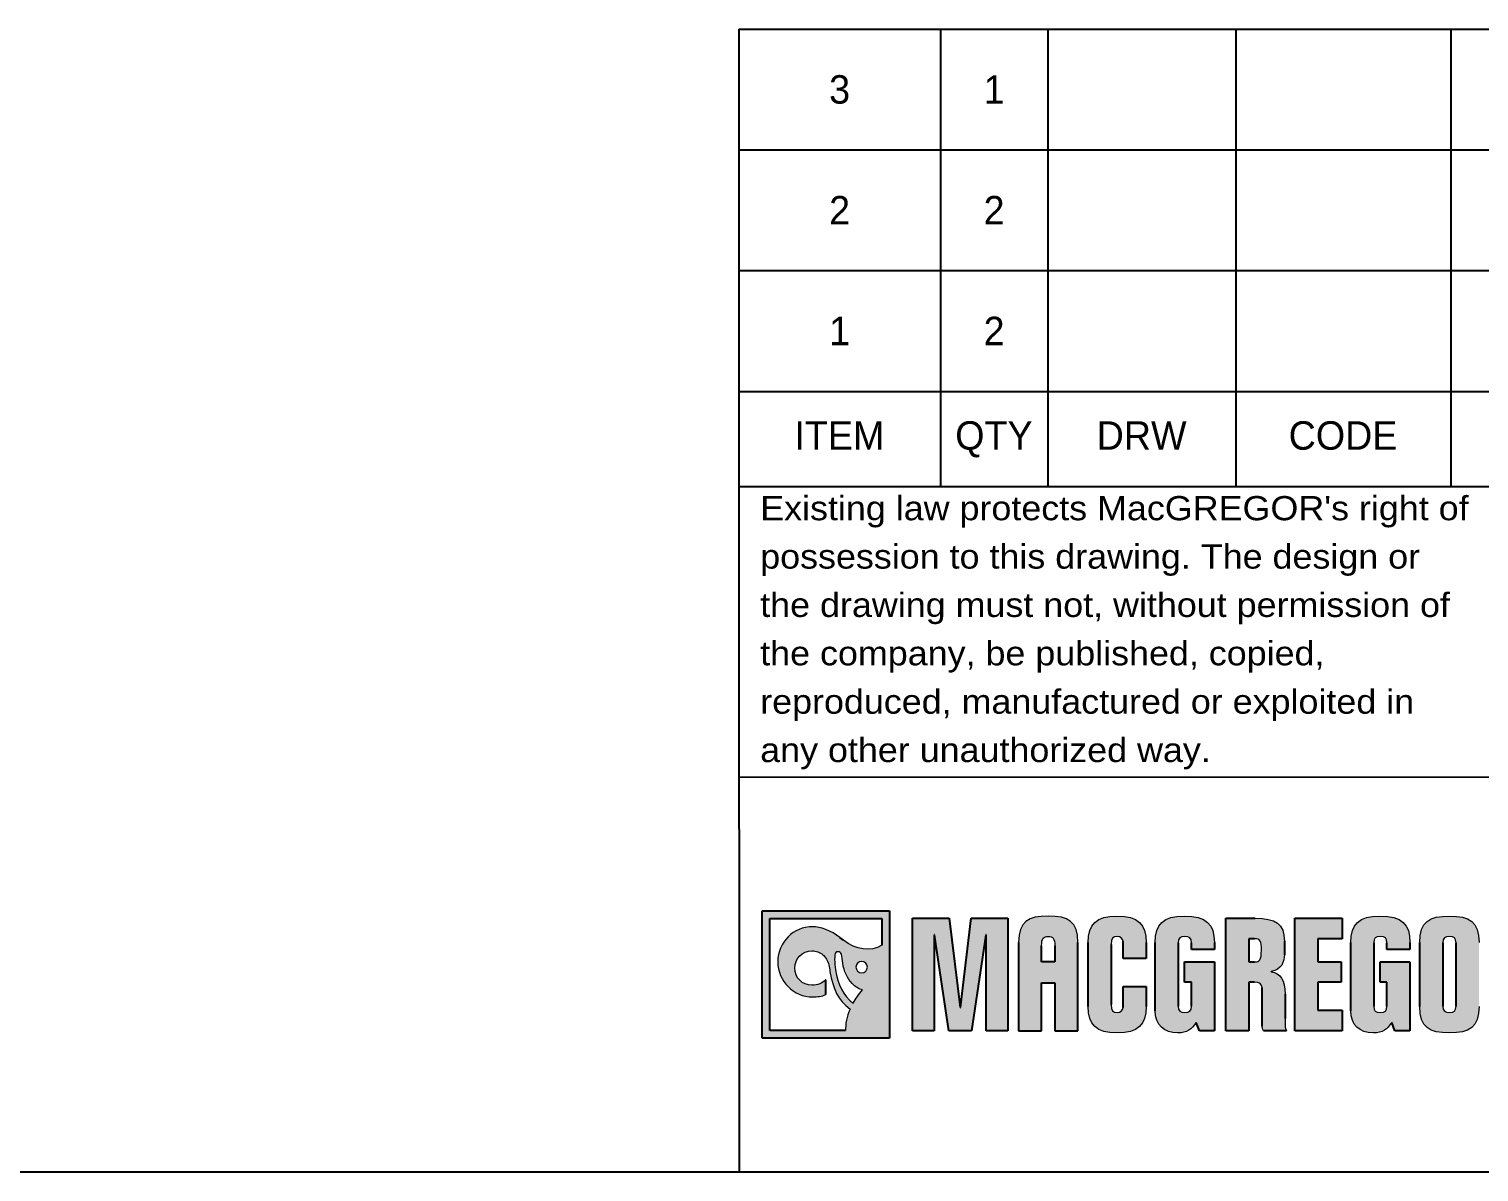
# Model space of a CAD drawing. Header units: millimetres. Extents: x 8 to 2090, y 25 to 1460.
# Drawn here: x 693 to 1233, y 25 to 450 of the extents above; entities that cross this region are included whole.
import ezdxf

# ---------------------------------------------------------------- set-up
doc = ezdxf.new("R2010")
doc.units = ezdxf.units.MM
doc.header["$LTSCALE"] = 5
doc.layers.add('AM_0', color=7, linetype='Continuous', lineweight=25)
doc.layers.add('AM_6', color=2, linetype='Continuous')
doc.layers.add('AM_8', color=1, linetype='Continuous')
doc.styles.add('SLDTEXTSTYLE0', font='ARIAL.TTF', dxfattribs={"width": 0.948})
doc.styles.add('SLDTEXTSTYLE4', font='ARIAL.TTF', dxfattribs={"width": 1.061948})

# ---------------------------------------------------------------- blocks, each defined once
blk = doc.blocks.new('SW_TABLEANNOTATION_1')
at = {"layer": 'AM_0', "color": 0}
for p, q in [((0, 134.85), (0, 89.9)), ((0, 134.85), (75, 134.85)), ((75, 134.85), (75, 89.9)), ((75, 134.85), (115, 134.85)), ((115, 134.85), (115, 89.9)), ((115, 134.85), (185, 134.85)), ((185, 134.85), (185, 89.9)), ((185, 134.85), (265, 134.85)), ((265, 134.85), (265, 89.9)), ((265, 134.85), (490, 134.85)), ((490, 134.85), (490, 89.9)), ((490, 134.85), (610, 134.85)), ((610, 134.85), (610, 89.9)), ((610, 134.85), (870.02, 134.85)), ((870.02, 134.85), (870.02, 89.9)), ((870.02, 134.85), (967.52, 134.85)), ((967.52, 134.85), (967.52, 89.9)), ((967.52, 134.85), (1032.52, 134.85)), ((1032.52, 134.85), (1032.52, 89.9)), ((1032.52, 134.85), (1117.52, 134.85)), ((1117.52, 134.85), (1117.52, 89.9)), ((0, 89.9), (0, 44.95)), ((0, 89.9), (75, 89.9)), ((75, 89.9), (75, 44.95)), ((75, 89.9), (115, 89.9)), ((115, 89.9), (115, 44.95)), ((115, 89.9), (185, 89.9)), ((185, 89.9), (185, 44.95)), ((185, 89.9), (265, 89.9)), ((265, 89.9), (265, 44.95)), ((265, 89.9), (490, 89.9)), ((490, 89.9), (490, 44.95)), ((490, 89.9), (610, 89.9)), ((610, 89.9), (610, 44.95)), ((610, 89.9), (870.02, 89.9)), ((870.02, 89.9), (870.02, 44.95)), ((870.02, 89.9), (967.52, 89.9)), ((967.52, 89.9), (967.52, 44.95)), ((967.52, 89.9), (1032.52, 89.9)), ((1032.52, 89.9), (1032.52, 44.95)), ((1032.52, 89.9), (1117.52, 89.9)), ((1117.52, 89.9), (1117.52, 44.95)), ((0, 44.95), (0, 0)), ((0, 44.95), (75, 44.95)), ((75, 44.95), (75, 0)), ((75, 44.95), (115, 44.95)), ((115, 44.95), (115, 0)), ((115, 44.95), (185, 44.95)), ((185, 44.95), (185, 0)), ((185, 44.95), (265, 44.95)), ((265, 44.95), (265, 0)), ((265, 44.95), (490, 44.95)), ((490, 44.95), (490, 0)), ((490, 44.95), (610, 44.95)), ((610, 44.95), (610, 0)), ((610, 44.95), (870.02, 44.95)), ((870.02, 44.95), (870.02, 0)), ((870.02, 44.95), (967.52, 44.95)), ((967.52, 44.95), (967.52, 0)), ((967.52, 44.95), (1032.52, 44.95)), ((1032.52, 44.95), (1032.52, 0)), ((1032.52, 44.95), (1117.52, 44.95)), ((1117.52, 44.95), (1117.52, 0)), ((0, 0), (0, -35.45)), ((0, 0), (75, 0)), ((75, 0), (75, -35.45)), ((75, 0), (115, 0)), ((115, 0), (115, -35.45)), ((115, 0), (185, 0)), ((185, 0), (185, -35.45)), ((185, 0), (265, 0)), ((265, 0), (265, -35.45)), ((265, 0), (490, 0)), ((490, 0), (490, -35.45)), ((490, 0), (610, 0)), ((610, 0), (610, -35.45)), ((610, 0), (870.02, 0)), ((870.02, 0), (870.02, -35.45)), ((870.02, 0), (967.52, 0)), ((967.52, 0), (967.52, -35.45)), ((967.52, 0), (1032.52, 0)), ((1032.52, 0), (1032.52, -35.45)), ((1032.52, 0), (1117.52, 0)), ((1117.52, 0), (1117.52, -35.45)), ((0, -35.45), (75, -35.45)), ((75, -35.45), (115, -35.45)), ((115, -35.45), (185, -35.45)), ((185, -35.45), (265, -35.45)), ((265, -35.45), (490, -35.45)), ((490, -35.45), (610, -35.45)), ((610, -35.45), (870.02, -35.45)), ((870.02, -35.45), (967.52, -35.45)), ((967.52, -35.45), (1032.52, -35.45)), ((1032.52, -35.45), (1117.52, -35.45))]:
    blk.add_line(p, q, dxfattribs=at)
at = {"layer": 'AM_0', "color": 0, "attachment_point": 1, "style": 'SLDTEXTSTYLE0'}
for s, insert, char_height in [('3', (33.58, 117.66), 10.58), ('1', (91.08, 117.66), 10.58), ('PLATE', (355.16, 117.66), 10.583), ('10.0', (726.29, 117.66), 10.583), ('SUS 316L', (886.62, 117.66), 10.583), ('0.1', (990.22, 117.66), 10.583), ('M', (1069.14, 117.66), 10.58), ('2', (33.58, 72.71), 10.58), ('2', (91.08, 72.71), 10.58), ('PLATE', (355.16, 72.71), 10.583), ('10.0', (726.29, 72.71), 10.583), ('SUS 316L', (886.62, 72.71), 10.583), ('3.6', (990.22, 72.71), 10.583), ('M', (1069.14, 72.71), 10.58), ('Q355D, ', (894.46, 34.81), 10.583), ('1', (33.58, 27.76), 10.58), ('2', (91.08, 27.76), 10.58), ('PLATE', (355.16, 27.76), 10.583), ('10.0', (726.29, 27.76), 10.583), ('5.5', (990.22, 27.76), 10.583), ('M', (1069.14, 27.76), 10.58), ('SM490B', (891.72, 20.7), 10.583), ('SIZE / DIMENSIONS', (673.76, -11.14), 10.5833), ('Weight', (978.07, -11.14), 10.583), ('ITEM', (20.65, -11.14), 10.583), ('QTY', (80.5, -11.14), 10.583), ('DRW', (133.15, -11.14), 10.583), ('CODE', (204.62, -11.14), 10.583), ('DESCRIPTION', (329.29, -11.14), 10.5833), ('TYPE', (531.58, -11.14), 10.583), ('MATERIAL', (883.49, -11.14), 10.583), ('DELIVERY', (1040.13, -11.14), 10.583)]:
    blk.add_mtext(s, dxfattribs=dict(at, insert=insert, char_height=char_height))

msp = doc.modelspace()

# ---------------------------------------------------------------- hatches: boundary and pattern name
at = {"layer": 'AM_8'}
h = msp.add_hatch(color=256, dxfattribs=at)
h.paths.add_polyline_path([(966.106561, 122.075966), (966.106561, 74.576026), (1013.606962, 74.576026), (1013.606962, 122.075966)], flags=0)
edge = h.paths.add_edge_path(flags=0)
edge.add_spline(control_points=[(999.628654, 95.007971), (1000.842863, 93.713581), (1002.246927, 92.885537), (1003.541317, 92.623709)], knot_values=[0, 0, 0, 0, 1, 1, 1, 1], weights=[1, 1, 1, 1], degree=3, periodic=0)
edge.add_spline(control_points=[(1003.541317, 92.623709), (1002.17328, 91.018394), (1000.970467, 89.261261), (1000.062324, 87.6412)], knot_values=[8, 8, 8, 8, 9, 9, 9, 9], weights=[1, 1, 1, 1], degree=3, periodic=0)
edge.add_spline(control_points=[(1000.062324, 87.6412), (999.741512, 87.840858), (999.188449, 88.30888), (998.689344, 88.789972)], knot_values=[7, 7, 7, 7, 8, 8, 8, 8], weights=[1, 1, 1, 1], degree=3, periodic=0)
edge.add_spline(control_points=[(998.689344, 88.789972), (995.683232, 91.702413), (993.532981, 96.554386), (993.190972, 102.070772)], knot_values=[6, 6, 6, 6, 7, 7, 7, 7], weights=[1, 1, 1, 1], degree=3, periodic=0)
edge.add_spline(control_points=[(993.190972, 102.070772), (993.114057, 103.286572), (993.127128, 104.45009), (993.225323, 105.594003)], knot_values=[5, 5, 5, 5, 6, 6, 6, 6], weights=[1, 1, 1, 1], degree=3, periodic=0)
edge.add_spline(control_points=[(993.225323, 105.594003), (993.2859, 106.295952), (993.775119, 106.852366), (994.467348, 106.821282)], knot_values=[4, 4, 4, 4, 5, 5, 5, 5], weights=[1, 1, 1, 1], degree=3, periodic=0)
edge.add_spline(control_points=[(994.467348, 106.821282), (995.018819, 106.796733), (995.490108, 106.435118), (995.661951, 105.911464)], knot_values=[3, 3, 3, 3, 4, 4, 4, 4], weights=[1, 1, 1, 1], degree=3, periodic=0)
edge.add_spline(control_points=[(995.661951, 105.911464), (995.707781, 105.77724), (995.73233, 105.482653), (996.14631, 102.540385)], knot_values=[2, 2, 2, 2, 3, 3, 3, 3], weights=[1, 1, 1, 1], degree=3, periodic=0)
edge.add_spline(control_points=[(996.14631, 102.540385), (996.57998, 99.468837), (997.90713, 96.81127), (999.628654, 95.007971)], knot_values=[1, 1, 1, 1, 2, 2, 2, 2], weights=[1, 1, 1, 1], degree=3, periodic=0)
edge = h.paths.add_edge_path(flags=0)
edge.add_spline(control_points=[(1003.186238, 103.224404), (1004.367686, 103.224404), (1005.323334, 102.265488), (1005.323334, 101.087223), (1005.323334, 99.907367), (1004.367686, 98.94845), (1003.186238, 98.94845)], knot_values=[0, 0, 0, 0, 1, 1, 1, 2, 2, 2, 2], weights=[1, 1, 1, 1, 1, 1, 1], degree=3, periodic=0)
edge.add_spline(control_points=[(1003.186238, 98.94845), (1002.006381, 98.94845), (1001.049057, 99.907367), (1001.049057, 101.087223), (1001.049057, 102.265488), (1002.006381, 103.224404), (1003.186238, 103.224404)], knot_values=[2, 2, 2, 2, 3, 3, 3, 4, 4, 4, 4], weights=[1, 1, 1, 1, 1, 1, 1], degree=3, periodic=0)
edge = h.paths.add_edge_path(flags=0)
edge.add_line((989.877202, 90.851495), (989.877202, 96.321967))
edge.add_spline(control_points=[(989.877202, 96.321967), (989.88047, 96.387487), (989.852653, 96.395614)], knot_values=[20, 20, 20, 21, 21, 21], weights=[1, 1, 1], degree=2, periodic=0)
edge.add_spline(control_points=[(989.852653, 96.395614), (989.824837, 96.407092), (989.805231, 96.380951), (989.767528, 96.344924)], knot_values=[0, 0, 0, 0, 1, 1, 1, 1], weights=[1, 1, 1, 1], degree=3, periodic=0)
edge.add_spline(control_points=[(989.767528, 96.344924), (988.468278, 95.045591), (986.928399, 94.307615), (984.679952, 94.307615)], knot_values=[1, 1, 1, 1, 2, 2, 2, 2], weights=[1, 1, 1, 1], degree=3, periodic=0)
edge.add_spline(control_points=[(984.679952, 94.307615), (981.141974, 94.307615), (978.273353, 97.176236), (978.273353, 100.712538)], knot_values=[2, 2, 2, 2, 3, 3, 3, 3], weights=[1, 1, 1, 1], degree=3, periodic=0)
edge.add_spline(control_points=[(978.273353, 100.712538), (978.273353, 104.250431), (981.141974, 107.119137), (984.679952, 107.119137)], knot_values=[3, 3, 3, 3, 4, 4, 4, 4], weights=[1, 1, 1, 1], degree=3, periodic=0)
edge.add_spline(control_points=[(984.679952, 107.119137), (986.205085, 107.119137), (987.65498, 106.592214), (988.782471, 105.706861)], knot_values=[4, 4, 4, 4, 5, 5, 5, 5], weights=[1, 1, 1, 1], degree=3, periodic=0)
edge.add_spline(control_points=[(988.782471, 105.706861), (989.589234, 105.008097), (990.669219, 103.348824), (990.976876, 101.890719)], knot_values=[5, 5, 5, 5, 6, 6, 6, 6], weights=[1, 1, 1, 1], degree=3, periodic=0)
edge.add_spline(control_points=[(990.976876, 101.890719), (991.184663, 101.046336), (991.31235, 100.254319), (991.400743, 99.47864)], knot_values=[6, 6, 6, 6, 7, 7, 7, 7], weights=[1, 1, 1, 1], degree=3, periodic=0)
edge.add_spline(control_points=[(991.400743, 99.47864), (992.59853, 92.910086), (994.32173, 88.914308), (998.913552, 85.412442)], knot_values=[7, 7, 7, 7, 8, 8, 8, 8], weights=[1, 1, 1, 1], degree=3, periodic=0)
edge.add_spline(control_points=[(998.913552, 85.412442), (997.682922, 82.686129), (997.074142, 79.776571), (997.219844, 77.426669)], knot_values=[8, 8, 8, 8, 9, 9, 9, 9], weights=[1, 1, 1, 1], degree=3, periodic=0)
edge.add_line((997.219844, 77.426669), (968.95557, 77.426669))
edge.add_line((968.95557, 77.426669), (968.95557, 119.225359))
edge.add_line((968.95557, 119.225359), (1010.756271, 119.225359))
edge.add_line((1010.756271, 119.225359), (1010.756271, 109.223557))
edge.add_spline(control_points=[(1010.756271, 109.223557), (1006.637414, 106.677256), (1000.862468, 107.431654), (996.488319, 111.069419)], knot_values=[13, 13, 13, 13, 14, 14, 14, 14], weights=[1, 1, 1, 1], degree=3, periodic=0)
edge.add_line((996.488319, 111.069419), (995.087606, 112.10039))
edge.add_spline(control_points=[(995.087606, 112.10039), (991.894906, 114.707184), (987.753092, 116.11284), (984.935244, 116.11284)], knot_values=[15, 15, 15, 15, 16, 16, 16, 16], weights=[1, 1, 1, 1], degree=3, periodic=0)
edge.add_spline(control_points=[(984.935244, 116.11284), (977.78405, 116.11284), (971.986223, 110.336302), (971.986223, 103.091856)], knot_values=[16, 16, 16, 16, 17, 17, 17, 17], weights=[1, 1, 1, 1], degree=3, periodic=0)
edge.add_spline(control_points=[(971.986223, 103.091856), (971.986223, 95.84741), (977.78405, 89.974353), (984.935244, 89.974353)], knot_values=[17, 17, 17, 17, 18, 18, 18, 18], weights=[1, 1, 1, 1], degree=3, periodic=0)
edge.add_spline(control_points=[(984.935244, 89.974353), (986.684585, 89.974353), (988.355336, 90.213223), (989.877202, 90.851495)], knot_values=[18, 18, 18, 18, 19, 19, 19, 19], weights=[1, 1, 1, 1], degree=3, periodic=0)
for points in [[(1035.751767, 119.233151), (1039.910338, 86.084982), (1040.027385, 86.084982), (1044.010008, 119.233151), (1057.597207, 119.233151), (1057.597207, 77.416849), (1049.514916, 77.416849), (1049.514916, 113.141918), (1049.397869, 113.141918), (1044.126972, 77.416849), (1035.634804, 77.416849), (1030.363907, 113.141918), (1030.24686, 113.141918), (1030.24686, 77.416849), (1022.164566, 77.416849), (1022.164566, 119.233151)], [(1164.474252, 77.416849), (1164.474252, 119.233151), (1182.043662, 119.233151), (1182.043662, 111.619298), (1173.024567, 111.619298), (1173.024567, 103.068564), (1181.633782, 103.068564), (1181.633782, 95.45513), (1173.024567, 95.45513), (1173.024567, 85.0303), (1182.043662, 85.0303), (1182.043662, 77.416849)]]:
    msp.add_hatch(color=256, dxfattribs=at).paths.add_polyline_path(points, flags=0)
h = msp.add_hatch(color=256, dxfattribs=at)
edge = h.paths.add_edge_path(flags=0)
edge.add_spline(control_points=[(1083.706274, 110.246717), (1083.706274, 118.128126), (1080.151969, 120.054551), (1072.655476, 120.054551)], knot_values=[9, 9, 9, 9, 10, 10, 10, 10], weights=[1, 1, 1, 1], degree=3, periodic=0)
edge.add_spline(control_points=[(1072.655476, 120.054551), (1065.128044, 120.054551), (1061.635872, 118.128126), (1061.635872, 110.246717)], knot_values=[0, 0, 0, 0, 1, 1, 1, 1], weights=[1, 1, 1, 1], degree=3, periodic=0)
edge.add_line((1061.635872, 110.246717), (1061.635872, 107.356389))
edge.add_line((1061.635872, 107.356389), (1061.635872, 77.423397))
edge.add_line((1061.635872, 77.423397), (1070.18622, 77.423397))
edge.add_line((1070.18622, 77.423397), (1070.18622, 95.266107))
edge.add_line((1070.18622, 95.266107), (1075.095379, 95.266107))
edge.add_line((1075.095379, 95.266107), (1075.095379, 77.423397))
edge.add_line((1075.095379, 77.423397), (1083.706274, 77.423397))
edge.add_line((1083.706274, 77.423397), (1083.706274, 110.246717))
edge = h.paths.add_edge_path(flags=0)
edge.add_spline(control_points=[(1070.18622, 108.981764), (1070.18622, 111.902007), (1070.881596, 112.471788), (1072.655476, 112.471788)], knot_values=[2, 2, 2, 2, 3, 3, 3, 3], weights=[1, 1, 1, 1], degree=3, periodic=0)
edge.add_spline(control_points=[(1072.655476, 112.471788), (1074.401587, 112.471788), (1075.095379, 111.902007), (1075.095379, 108.981764)], knot_values=[3, 3, 3, 3, 4, 4, 4, 4], weights=[1, 1, 1, 1], degree=3, periodic=0)
edge.add_line((1075.095379, 108.981764), (1075.095379, 102.996198))
edge.add_line((1075.095379, 102.996198), (1070.18622, 102.996198))
edge.add_line((1070.18622, 102.996198), (1070.18622, 108.981764))
h = msp.add_hatch(color=256, dxfattribs=at)
edge = h.paths.add_edge_path(flags=0)
edge.add_spline(control_points=[(1098.298232, 76.597007), (1090.508853, 76.597007), (1087.522009, 79.525376), (1087.522009, 86.435956)], knot_values=[14, 14, 14, 14, 15, 15, 15, 15], weights=[1, 1, 1, 1], degree=3, periodic=0)
edge.add_line((1087.522009, 86.435956), (1087.522009, 110.213977))
edge.add_spline(control_points=[(1087.522009, 110.213977), (1087.522009, 117.124624), (1090.508853, 120.052984), (1098.298232, 120.052984)], knot_values=[0, 0, 0, 0, 1, 1, 1, 1], weights=[1, 1, 1, 1], degree=3, periodic=0)
edge.add_spline(control_points=[(1098.298232, 120.052984), (1106.087614, 120.052984), (1109.074455, 117.124624), (1109.074455, 110.213977)], knot_values=[1, 1, 1, 1, 2, 2, 2, 2], weights=[1, 1, 1, 1], degree=3, periodic=0)
edge.add_line((1109.074455, 110.213977), (1109.074455, 104.298775))
edge.add_line((1109.074455, 104.298775), (1100.523722, 104.298775))
edge.add_line((1100.523722, 104.298775), (1100.523722, 110.565035))
edge.add_spline(control_points=[(1100.523722, 110.565035), (1100.523722, 111.795162), (1099.469458, 112.439131), (1098.298232, 112.439131)], knot_values=[5, 5, 5, 5, 6, 6, 6, 6], weights=[1, 1, 1, 1], degree=3, periodic=0)
edge.add_spline(control_points=[(1098.298232, 112.439131), (1096.775528, 112.439131), (1096.072658, 111.795162), (1096.072658, 109.511107)], knot_values=[6, 6, 6, 6, 7, 7, 7, 7], weights=[1, 1, 1, 1], degree=3, periodic=0)
edge.add_line((1096.072658, 109.511107), (1096.072658, 87.138826))
edge.add_spline(control_points=[(1096.072658, 87.138826), (1096.072658, 84.854352), (1096.775528, 84.210466), (1098.298232, 84.210466)], knot_values=[8, 8, 8, 8, 9, 9, 9, 9], weights=[1, 1, 1, 1], degree=3, periodic=0)
edge.add_spline(control_points=[(1098.298232, 84.210466), (1099.469458, 84.210466), (1100.523722, 84.854352), (1100.523722, 86.084982)], knot_values=[9, 9, 9, 9, 10, 10, 10, 10], weights=[1, 1, 1, 1], degree=3, periodic=0)
edge.add_line((1100.523722, 86.084982), (1100.523722, 93.815379))
edge.add_line((1100.523722, 93.815379), (1109.074455, 93.815379))
edge.add_line((1109.074455, 93.815379), (1109.074455, 86.435956))
edge.add_spline(control_points=[(1109.074455, 86.435956), (1109.074455, 79.525376), (1106.087614, 76.597007), (1098.298232, 76.597007)], knot_values=[13, 13, 13, 13, 14, 14, 14, 14], weights=[1, 1, 1, 1], degree=3, periodic=0)
h = msp.add_hatch(color=256, dxfattribs=at)
edge = h.paths.add_edge_path(flags=0)
edge.add_spline(control_points=[(1123.48107, 84.210466), (1125.237784, 84.210466), (1125.940654, 84.854352), (1125.940654, 86.494857)], knot_values=[14, 14, 14, 14, 15, 15, 15, 15], weights=[1, 1, 1, 1], degree=3, periodic=0)
edge.add_line((1125.940654, 86.494857), (1125.940654, 95.45513))
edge.add_line((1125.940654, 95.45513), (1123.422588, 95.45513))
edge.add_line((1123.422588, 95.45513), (1123.422588, 103.068564))
edge.add_line((1123.422588, 103.068564), (1134.491723, 103.068564))
edge.add_line((1134.491723, 103.068564), (1134.491723, 77.416849))
edge.add_line((1134.491723, 77.416849), (1128.927915, 77.416849))
edge.add_line((1128.927915, 77.416849), (1127.697369, 80.462231))
edge.add_spline(control_points=[(1127.697369, 80.462231), (1125.940654, 77.885683), (1124.476433, 76.597007), (1120.786721, 76.597007)], knot_values=[2, 2, 2, 2, 3, 3, 3, 3], weights=[1, 1, 1, 1], degree=3, periodic=0)
edge.add_spline(control_points=[(1120.786721, 76.597007), (1115.808736, 76.597007), (1112.470417, 79.525376), (1112.470417, 84.854352)], knot_values=[3, 3, 3, 3, 4, 4, 4, 4], weights=[1, 1, 1, 1], degree=3, periodic=0)
edge.add_line((1112.470417, 84.854352), (1112.470417, 110.213977))
edge.add_spline(control_points=[(1112.470417, 110.213977), (1112.470417, 117.124624), (1115.457343, 120.052984), (1123.246724, 120.052984)], knot_values=[5, 5, 5, 5, 6, 6, 6, 6], weights=[1, 1, 1, 1], degree=3, periodic=0)
edge.add_spline(control_points=[(1123.246724, 120.052984), (1131.504462, 120.052984), (1134.491723, 117.124624), (1134.491723, 110.213977)], knot_values=[6, 6, 6, 6, 7, 7, 7, 7], weights=[1, 1, 1, 1], degree=3, periodic=0)
edge.add_line((1134.491723, 110.213977), (1134.491723, 107.63701))
edge.add_line((1134.491723, 107.63701), (1125.940654, 107.63701))
edge.add_line((1125.940654, 107.63701), (1125.940654, 110.155076))
edge.add_spline(control_points=[(1125.940654, 110.155076), (1125.940654, 111.795162), (1125.237784, 112.439131), (1123.48107, 112.439131)], knot_values=[10, 10, 10, 10, 11, 11, 11, 11], weights=[1, 1, 1, 1], degree=3, periodic=0)
edge.add_spline(control_points=[(1123.48107, 112.439131), (1121.724021, 112.439131), (1121.021151, 111.795162), (1121.021151, 110.155076)], knot_values=[11, 11, 11, 11, 12, 12, 12, 12], weights=[1, 1, 1, 1], degree=3, periodic=0)
edge.add_line((1121.021151, 110.155076), (1121.021151, 86.494857))
edge.add_spline(control_points=[(1121.021151, 86.494857), (1121.021151, 84.854352), (1121.724021, 84.210466), (1123.48107, 84.210466)], knot_values=[13, 13, 13, 13, 14, 14, 14, 14], weights=[1, 1, 1, 1], degree=3, periodic=0)
h = msp.add_hatch(color=256, dxfattribs=at)
edge = h.paths.add_edge_path(flags=0)
edge.add_spline(control_points=[(1152.235483, 93.346604), (1152.235483, 94.75226), (1151.239702, 95.45513), (1149.482988, 95.45513)], knot_values=[12, 12, 12, 12, 13, 13, 13, 13], weights=[1, 1, 1, 1], degree=3, periodic=0)
edge.add_line((1149.482988, 95.45513), (1147.316399, 95.45513))
edge.add_line((1147.316399, 95.45513), (1147.316399, 77.416849))
edge.add_line((1147.316399, 77.416849), (1138.765246, 77.416849))
edge.add_line((1138.765246, 77.416849), (1138.765246, 119.233151))
edge.add_line((1138.765246, 119.233151), (1149.717003, 119.233151))
edge.add_spline(control_points=[(1149.717003, 119.233151), (1157.213469, 119.233151), (1160.551787, 117.35897), (1160.551787, 110.682417)], knot_values=[2, 2, 2, 2, 3, 3, 3, 3], weights=[1, 1, 1, 1], degree=3, periodic=0)
edge.add_line((1160.551787, 110.682417), (1160.551787, 105.704013))
edge.add_spline(control_points=[(1160.551787, 105.704013), (1160.551787, 103.185947), (1159.497859, 100.023157), (1155.632702, 99.437753)], knot_values=[4, 4, 4, 4, 5, 5, 5, 5], weights=[1, 1, 1, 1], degree=3, periodic=0)
edge.add_line((1155.632702, 99.437753), (1155.632702, 99.320371))
edge.add_spline(control_points=[(1155.632702, 99.320371), (1159.146047, 98.734883), (1160.785803, 96.392346), (1160.785803, 91.062549)], knot_values=[6, 6, 6, 6, 7, 7, 7, 7], weights=[1, 1, 1, 1], degree=3, periodic=0)
edge.add_line((1160.785803, 91.062549), (1160.785803, 81.984918))
edge.add_spline(control_points=[(1160.785803, 81.984918), (1160.785803, 78.763622), (1160.785803, 78.060785), (1161.371621, 77.416849)], knot_values=[8, 8, 8, 8, 9, 9, 9, 9], weights=[1, 1, 1, 1], degree=3, periodic=0)
edge.add_line((1161.371621, 77.416849), (1152.762405, 77.416849))
edge.add_spline(control_points=[(1152.762405, 77.416849), (1152.410593, 78.060785), (1152.235483, 78.646625), (1152.235483, 79.115459)], knot_values=[10, 10, 10, 10, 11, 11, 11, 11], weights=[1, 1, 1, 1], degree=3, periodic=0)
edge.add_line((1152.235483, 79.115459), (1152.235483, 93.346604))
edge = h.paths.add_edge_path(flags=0)
edge.add_spline(control_points=[(1149.482988, 103.068564), (1151.297765, 103.068564), (1152.001473, 103.654387), (1152.001473, 107.344099)], knot_values=[1, 1, 1, 1, 2, 2, 2, 2], weights=[1, 1, 1, 1], degree=3, periodic=0)
edge.add_spline(control_points=[(1152.001473, 107.344099), (1152.001473, 110.799381), (1151.532618, 111.619298), (1149.482988, 111.619298)], knot_values=[2, 2, 2, 2, 3, 3, 3, 3], weights=[1, 1, 1, 1], degree=3, periodic=0)
edge.add_line((1149.482988, 111.619298), (1147.316399, 111.619298))
edge.add_line((1147.316399, 111.619298), (1147.316399, 103.068564))
edge.add_line((1147.316399, 103.068564), (1149.482988, 103.068564))
h = msp.add_hatch(color=256, dxfattribs=at)
edge = h.paths.add_edge_path(flags=0)
edge.add_spline(control_points=[(1196.274827, 84.210466), (1198.032301, 84.210466), (1198.735165, 84.854352), (1198.735165, 86.494857)], knot_values=[14, 14, 14, 14, 15, 15, 15, 15], weights=[1, 1, 1, 1], degree=3, periodic=0)
edge.add_line((1198.735165, 86.494857), (1198.735165, 95.45513))
edge.add_line((1198.735165, 95.45513), (1196.216686, 95.45513))
edge.add_line((1196.216686, 95.45513), (1196.216686, 103.068564))
edge.add_line((1196.216686, 103.068564), (1207.285486, 103.068564))
edge.add_line((1207.285486, 103.068564), (1207.285486, 77.416849))
edge.add_line((1207.285486, 77.416849), (1201.721671, 77.416849))
edge.add_line((1201.721671, 77.416849), (1200.491879, 80.462231))
edge.add_spline(control_points=[(1200.491879, 80.462231), (1198.735165, 77.885683), (1197.270608, 76.597007), (1193.581232, 76.597007)], knot_values=[2, 2, 2, 2, 3, 3, 3, 3], weights=[1, 1, 1, 1], degree=3, periodic=0)
edge.add_spline(control_points=[(1193.581232, 76.597007), (1188.603246, 76.597007), (1185.265012, 79.525376), (1185.265012, 84.854352)], knot_values=[3, 3, 3, 3, 4, 4, 4, 4], weights=[1, 1, 1, 1], degree=3, periodic=0)
edge.add_line((1185.265012, 84.854352), (1185.265012, 110.213977))
edge.add_spline(control_points=[(1185.265012, 110.213977), (1185.265012, 117.124624), (1188.251434, 120.052984), (1196.040816, 120.052984)], knot_values=[5, 5, 5, 5, 6, 6, 6, 6], weights=[1, 1, 1, 1], degree=3, periodic=0)
edge.add_spline(control_points=[(1196.040816, 120.052984), (1204.298973, 120.052984), (1207.285486, 117.124624), (1207.285486, 110.213977)], knot_values=[6, 6, 6, 6, 7, 7, 7, 7], weights=[1, 1, 1, 1], degree=3, periodic=0)
edge.add_line((1207.285486, 110.213977), (1207.285486, 107.63701))
edge.add_line((1207.285486, 107.63701), (1198.735165, 107.63701))
edge.add_line((1198.735165, 107.63701), (1198.735165, 110.155076))
edge.add_spline(control_points=[(1198.735165, 110.155076), (1198.735165, 111.795162), (1198.032301, 112.439131), (1196.274827, 112.439131)], knot_values=[10, 10, 10, 10, 11, 11, 11, 11], weights=[1, 1, 1, 1], degree=3, periodic=0)
edge.add_spline(control_points=[(1196.274827, 112.439131), (1194.518113, 112.439131), (1193.815243, 111.795162), (1193.815243, 110.155076)], knot_values=[11, 11, 11, 11, 12, 12, 12, 12], weights=[1, 1, 1, 1], degree=3, periodic=0)
edge.add_line((1193.815243, 110.155076), (1193.815243, 86.494857))
edge.add_spline(control_points=[(1193.815243, 86.494857), (1193.815243, 84.854352), (1194.518113, 84.210466), (1196.274827, 84.210466)], knot_values=[13, 13, 13, 13, 14, 14, 14, 14], weights=[1, 1, 1, 1], degree=3, periodic=0)
h = msp.add_hatch(color=256, dxfattribs=at)
edge = h.paths.add_edge_path(flags=0)
edge.add_spline(control_points=[(1221.983749, 76.597007), (1214.487363, 76.597007), (1210.973934, 78.588528), (1210.973934, 86.435956)], knot_values=[4, 4, 4, 4, 5, 5, 5, 5], weights=[1, 1, 1, 1], degree=3, periodic=0)
edge.add_line((1210.973934, 86.435956), (1210.973934, 110.213977))
edge.add_spline(control_points=[(1210.973934, 110.213977), (1210.973934, 118.061421), (1214.487363, 120.052984), (1221.983749, 120.052984)], knot_values=[0, 0, 0, 0, 1, 1, 1, 1], weights=[1, 1, 1, 1], degree=3, periodic=0)
edge.add_spline(control_points=[(1221.983749, 120.052984), (1229.480219, 120.052984), (1232.994402, 118.061421), (1232.994402, 110.213977)], knot_values=[1, 1, 1, 1, 2, 2, 2, 2], weights=[1, 1, 1, 1], degree=3, periodic=0)
edge.add_line((1232.994402, 110.213977), (1232.994402, 86.435956))
edge.add_spline(control_points=[(1232.994402, 86.435956), (1232.994402, 78.588528), (1229.480219, 76.597007), (1221.983749, 76.597007)], knot_values=[3, 3, 3, 3, 4, 4, 4, 4], weights=[1, 1, 1, 1], degree=3, periodic=0)
edge = h.paths.add_edge_path(flags=0)
edge.add_spline(control_points=[(1224.444171, 110.155076), (1224.444171, 111.795162), (1223.741301, 112.439131), (1221.983749, 112.439131)], knot_values=[3, 3, 3, 3, 4, 4, 4, 4], weights=[1, 1, 1, 1], degree=3, periodic=0)
edge.add_spline(control_points=[(1221.983749, 112.439131), (1220.227119, 112.439131), (1219.524249, 111.795162), (1219.524249, 110.155076)], knot_values=[4, 4, 4, 4, 5, 5, 5, 5], weights=[1, 1, 1, 1], degree=3, periodic=0)
edge.add_line((1219.524249, 110.155076), (1219.524249, 86.494857))
edge.add_spline(control_points=[(1219.524249, 86.494857), (1219.524249, 84.854352), (1220.227119, 84.210466), (1221.983749, 84.210466)], knot_values=[0, 0, 0, 0, 1, 1, 1, 1], weights=[1, 1, 1, 1], degree=3, periodic=0)
edge.add_spline(control_points=[(1221.983749, 84.210466), (1223.741301, 84.210466), (1224.444171, 84.854352), (1224.444171, 86.494857)], knot_values=[1, 1, 1, 1, 2, 2, 2, 2], weights=[1, 1, 1, 1], degree=3, periodic=0)
edge.add_line((1224.444171, 86.494857), (1224.444171, 110.155076))

# ---------------------------------------------------------------- linework, layer by layer
at = {"color": 22, "linetype": 'Continuous', "lineweight": 18, "true_color": 0xe13800}
for points in [[(1072.655476, 120.054551), (1065.128044, 120.054551), (1061.635872, 118.128126), (1061.635872, 110.246717)], [(1083.706274, 110.246717), (1083.706274, 118.128126), (1080.151969, 120.054551), (1072.655476, 120.054551)], [(1087.522009, 110.213977), (1087.522009, 117.124624), (1090.508853, 120.052984), (1098.298232, 120.052984)], [(1098.298232, 120.052984), (1106.087614, 120.052984), (1109.074455, 117.124624), (1109.074455, 110.213977)], [(1112.470417, 110.213977), (1112.470417, 117.124624), (1115.457343, 120.052984), (1123.246724, 120.052984)], [(1123.246724, 120.052984), (1131.504462, 120.052984), (1134.491723, 117.124624), (1134.491723, 110.213977)], [(1149.717003, 119.233151), (1157.213469, 119.233151), (1160.551787, 117.35897), (1160.551787, 110.682417)], [(1185.265012, 110.213977), (1185.265012, 117.124624), (1188.251434, 120.052984), (1196.040816, 120.052984)], [(1196.040816, 120.052984), (1204.298973, 120.052984), (1207.285486, 117.124624), (1207.285486, 110.213977)], [(1210.973934, 110.213977), (1210.973934, 118.061421), (1214.487363, 120.052984), (1221.983749, 120.052984)], [(1221.983749, 120.052984), (1229.480219, 120.052984), (1232.994402, 118.061421), (1232.994402, 110.213977)], [(1070.18622, 108.981764), (1070.18622, 111.902007), (1070.881596, 112.471788), (1072.655476, 112.471788)], [(1072.655476, 112.471788), (1074.401587, 112.471788), (1075.095379, 111.902007), (1075.095379, 108.981764)], [(1098.298232, 112.439131), (1096.775528, 112.439131), (1096.072658, 111.795162), (1096.072658, 109.511107)], [(1100.523722, 110.565035), (1100.523722, 111.795162), (1099.469458, 112.439131), (1098.298232, 112.439131)], [(1123.48107, 112.439131), (1121.724021, 112.439131), (1121.021151, 111.795162), (1121.021151, 110.155076)], [(1125.940654, 110.155076), (1125.940654, 111.795162), (1125.237784, 112.439131), (1123.48107, 112.439131)], [(1152.001473, 107.344099), (1152.001473, 110.799381), (1151.532618, 111.619298), (1149.482988, 111.619298)], [(1196.274827, 112.439131), (1194.518113, 112.439131), (1193.815243, 111.795162), (1193.815243, 110.155076)], [(1198.735165, 110.155076), (1198.735165, 111.795162), (1198.032301, 112.439131), (1196.274827, 112.439131)], [(1221.983749, 112.439131), (1220.227119, 112.439131), (1219.524249, 111.795162), (1219.524249, 110.155076)], [(1224.444171, 110.155076), (1224.444171, 111.795162), (1223.741301, 112.439131), (1221.983749, 112.439131)], [(1149.482988, 103.068564), (1151.297765, 103.068564), (1152.001473, 103.654387), (1152.001473, 107.344099)], [(1160.551787, 105.704013), (1160.551787, 103.185947), (1159.497859, 100.023157), (1155.632702, 99.437753)], [(1155.632702, 99.320371), (1159.146047, 98.734883), (1160.785803, 96.392346), (1160.785803, 91.062549)], [(1152.235483, 93.346604), (1152.235483, 94.75226), (1151.239702, 95.45513), (1149.482988, 95.45513)], [(1098.298232, 76.597007), (1090.508853, 76.597007), (1087.522009, 79.525376), (1087.522009, 86.435956)], [(1096.072658, 87.138826), (1096.072658, 84.854352), (1096.775528, 84.210466), (1098.298232, 84.210466)], [(1109.074455, 86.435956), (1109.074455, 79.525376), (1106.087614, 76.597007), (1098.298232, 76.597007)], [(1121.021151, 86.494857), (1121.021151, 84.854352), (1121.724021, 84.210466), (1123.48107, 84.210466)], [(1123.48107, 84.210466), (1125.237784, 84.210466), (1125.940654, 84.854352), (1125.940654, 86.494857)], [(1193.815243, 86.494857), (1193.815243, 84.854352), (1194.518113, 84.210466), (1196.274827, 84.210466)], [(1196.274827, 84.210466), (1198.032301, 84.210466), (1198.735165, 84.854352), (1198.735165, 86.494857)], [(1221.983749, 76.597007), (1214.487363, 76.597007), (1210.973934, 78.588528), (1210.973934, 86.435956)], [(1219.524249, 86.494857), (1219.524249, 84.854352), (1220.227119, 84.210466), (1221.983749, 84.210466)], [(1221.983749, 84.210466), (1223.741301, 84.210466), (1224.444171, 84.854352), (1224.444171, 86.494857)], [(1232.994402, 86.435956), (1232.994402, 78.588528), (1229.480219, 76.597007), (1221.983749, 76.597007)], [(1098.298232, 84.210466), (1099.469458, 84.210466), (1100.523722, 84.854352), (1100.523722, 86.084982)], [(1120.786721, 76.597007), (1115.808736, 76.597007), (1112.470417, 79.525376), (1112.470417, 84.854352)], [(1160.785803, 81.984918), (1160.785803, 78.763622), (1160.785803, 78.060785), (1161.371621, 77.416849)], [(1193.581232, 76.597007), (1188.603246, 76.597007), (1185.265012, 79.525376), (1185.265012, 84.854352)], [(1127.697369, 80.462231), (1125.940654, 77.885683), (1124.476433, 76.597007), (1120.786721, 76.597007)], [(1152.762405, 77.416849), (1152.410593, 78.060785), (1152.235483, 78.646625), (1152.235483, 79.115459)], [(1200.491879, 80.462231), (1198.735165, 77.885683), (1197.270608, 76.597007), (1193.581232, 76.597007)]]:
    msp.add_open_spline(points, degree=3, dxfattribs=at)
at = {"color": 7, "linetype": 'Continuous', "lineweight": 18, "true_color": 0xffffff}
for points, degree in [([(984.935244, 116.11284), (977.78405, 116.11284), (971.986223, 110.336302), (971.986223, 103.091856)], 3), ([(995.087606, 112.10039), (991.894906, 114.707184), (987.753092, 116.11284), (984.935244, 116.11284)], 3), ([(1010.756271, 109.223557), (1006.637414, 106.677256), (1000.862468, 107.431654), (996.488319, 111.069419)], 3), ([(971.986223, 103.091856), (971.986223, 95.84741), (977.78405, 89.974353), (984.935244, 89.974353)], 3), ([(978.273353, 100.712538), (978.273353, 104.250431), (981.141974, 107.119137), (984.679952, 107.119137)], 3), ([(984.679952, 107.119137), (986.205085, 107.119137), (987.65498, 106.592214), (988.782471, 105.706861)], 3), ([(988.782471, 105.706861), (989.589234, 105.008097), (990.669219, 103.348824), (990.976876, 101.890719)], 3), ([(993.225323, 105.594003), (993.127128, 104.45009), (993.114057, 103.286572), (993.190972, 102.070772)], 3), ([(994.467348, 106.821282), (993.775119, 106.852366), (993.2859, 106.295952), (993.225323, 105.594003)], 3), ([(995.661951, 105.911464), (995.490108, 106.435118), (995.018819, 106.796733), (994.467348, 106.821282)], 3), ([(996.14631, 102.540385), (995.73233, 105.482653), (995.707781, 105.77724), (995.661951, 105.911464)], 3), ([(984.679952, 94.307615), (981.141974, 94.307615), (978.273353, 97.176236), (978.273353, 100.712538)], 3), ([(990.976876, 101.890719), (991.184663, 101.046336), (991.31235, 100.254319), (991.400743, 99.47864)], 3), ([(991.400743, 99.47864), (992.59853, 92.910086), (994.32173, 88.914308), (998.913552, 85.412442)], 3), ([(993.190972, 102.070772), (993.532981, 96.554386), (995.683232, 91.702413), (998.689344, 88.789972)], 3), ([(999.628654, 95.007971), (997.90713, 96.81127), (996.57998, 99.468837), (996.14631, 102.540385)], 3), ([(989.767528, 96.344924), (988.468278, 95.045591), (986.928399, 94.307615), (984.679952, 94.307615)], 3), ([(989.852653, 96.395614), (989.824837, 96.407092), (989.805231, 96.380951), (989.767528, 96.344924)], 3), ([(989.877202, 96.321967), (989.88047, 96.387487), (989.852653, 96.395614)], 2), ([(1003.541317, 92.623709), (1002.246927, 92.885537), (1000.842863, 93.713581), (999.628654, 95.007971)], 3), ([(1000.062324, 87.6412), (1000.970467, 89.261261), (1002.17328, 91.018394), (1003.541317, 92.623709)], 3), ([(984.935244, 89.974353), (986.684585, 89.974353), (988.355336, 90.213223), (989.877202, 90.851495)], 3), ([(998.689344, 88.789972), (999.188449, 88.30888), (999.741512, 87.840858), (1000.062324, 87.6412)], 3), ([(998.913552, 85.412442), (997.682922, 82.686129), (997.074142, 79.776571), (997.219844, 77.426669)], 3)]:
    msp.add_open_spline(points, degree=degree, dxfattribs=at)
for points, knots in [([(1003.186238, 103.224404), (1002.006381, 103.224404), (1001.049057, 102.265488), (1001.049057, 101.087223), (1001.049057, 99.907367), (1002.006381, 98.94845), (1003.186238, 98.94845)], [2, 2, 2, 2, 3, 3, 3, 4, 4, 4, 4]), ([(1003.186238, 98.94845), (1004.367686, 98.94845), (1005.323334, 99.907367), (1005.323334, 101.087223), (1005.323334, 102.265488), (1004.367686, 103.224404), (1003.186238, 103.224404)], [0, 0, 0, 0, 1, 1, 1, 2, 2, 2, 2])]:
    msp.add_open_spline(points, degree=3, knots=knots, dxfattribs=at)
at = {"layer": 'AM_0'}
for p, q in [((2075.036767, 279.825906), (957.536767, 279.825906)), ((957.536767, 279.825518), (957.556572, 24.825519)), ((957.545155, 171.825518), (1267.536767, 171.849595)), ((966.106561, 122.075966), (1013.606962, 122.075966)), ((966.106561, 74.576026), (966.106561, 122.075966)), ((968.95557, 77.426669), (968.95557, 119.225359)), ((968.95557, 119.225359), (1010.756271, 119.225359)), ((1010.756271, 119.225359), (1010.756271, 109.223557)), ((1013.606962, 122.075966), (1013.606962, 74.576026)), ((1022.164566, 77.416849), (1022.164566, 119.233151)), ((1022.164566, 119.233151), (1035.751767, 119.233151)), ((1035.751767, 119.233151), (1039.910338, 86.084982)), ((1040.027385, 86.084982), (1044.010008, 119.233151)), ((1044.010008, 119.233151), (1057.597207, 119.233151)), ((1057.597207, 119.233151), (1057.597207, 77.416849)), ((1138.765246, 77.416849), (1138.765246, 119.233151)), ((1138.765246, 119.233151), (1149.717003, 119.233151)), ((1164.474252, 119.233151), (1182.043662, 119.233151)), ((1164.474252, 77.416849), (1164.474252, 119.233151)), ((1182.043662, 119.233151), (1182.043662, 111.619298)), ((996.488319, 111.069419), (995.087606, 112.10039)), ((1030.363907, 113.141918), (1030.24686, 113.141918)), ((1030.24686, 113.141918), (1030.24686, 77.416849)), ((1035.634804, 77.416849), (1030.363907, 113.141918)), ((1049.397869, 113.141918), (1044.126972, 77.416849)), ((1049.514916, 113.141918), (1049.397869, 113.141918)), ((1049.514916, 77.416849), (1049.514916, 113.141918)), ((1061.635872, 110.246717), (1061.635872, 107.356389)), ((1070.18622, 102.996198), (1070.18622, 108.981764)), ((1075.095379, 108.981764), (1075.095379, 102.996198)), ((1083.706274, 77.423397), (1083.706274, 110.246717)), ((1087.522009, 86.435956), (1087.522009, 110.213977)), ((1096.072658, 109.511107), (1096.072658, 87.138826)), ((1100.523722, 104.298775), (1100.523722, 110.565035)), ((1109.074455, 110.213977), (1109.074455, 104.298775)), ((1112.470417, 84.854352), (1112.470417, 110.213977)), ((1121.021151, 110.155076), (1121.021151, 86.494857)), ((1125.940654, 107.63701), (1125.940654, 110.155076)), ((1134.491723, 110.213977), (1134.491723, 107.63701)), ((1149.482988, 111.619298), (1147.316399, 111.619298)), ((1147.316399, 111.619298), (1147.316399, 103.068564)), ((1160.551787, 110.682417), (1160.551787, 105.704013)), ((1182.043662, 111.619298), (1173.024567, 111.619298)), ((1173.024567, 111.619298), (1173.024567, 103.068564)), ((1185.265012, 84.854352), (1185.265012, 110.213977)), ((1193.815243, 110.155076), (1193.815243, 86.494857)), ((1198.735165, 107.63701), (1198.735165, 110.155076)), ((1207.285486, 110.213977), (1207.285486, 107.63701)), ((1210.973934, 86.435956), (1210.973934, 110.213977)), ((1219.524249, 110.155076), (1219.524249, 86.494857)), ((1224.444171, 86.494857), (1224.444171, 110.155076)), ((1061.635872, 107.356389), (1061.635872, 77.423397)), ((1075.095379, 102.996198), (1070.18622, 102.996198)), ((1109.074455, 104.298775), (1100.523722, 104.298775)), ((1123.422588, 95.45513), (1123.422588, 103.068564)), ((1123.422588, 103.068564), (1134.491723, 103.068564)), ((1134.491723, 107.63701), (1125.940654, 107.63701)), ((1134.491723, 103.068564), (1134.491723, 77.416849)), ((1147.316399, 103.068564), (1149.482988, 103.068564)), ((1173.024567, 103.068564), (1181.633782, 103.068564)), ((1181.633782, 103.068564), (1181.633782, 95.45513)), ((1196.216686, 95.45513), (1196.216686, 103.068564)), ((1196.216686, 103.068564), (1207.285486, 103.068564)), ((1207.285486, 107.63701), (1198.735165, 107.63701)), ((1207.285486, 103.068564), (1207.285486, 77.416849)), ((1155.632702, 99.437753), (1155.632702, 99.320371)), ((989.877202, 90.851495), (989.877202, 96.321967)), ((1070.18622, 77.423397), (1070.18622, 95.266107)), ((1070.18622, 95.266107), (1075.095379, 95.266107)), ((1075.095379, 95.266107), (1075.095379, 77.423397)), ((1100.523722, 86.084982), (1100.523722, 93.815379)), ((1100.523722, 93.815379), (1109.074455, 93.815379)), ((1109.074455, 93.815379), (1109.074455, 86.435956)), ((1125.940654, 95.45513), (1123.422588, 95.45513)), ((1125.940654, 86.494857), (1125.940654, 95.45513)), ((1149.482988, 95.45513), (1147.316399, 95.45513)), ((1147.316399, 95.45513), (1147.316399, 77.416849)), ((1152.235483, 79.115459), (1152.235483, 93.346604)), ((1181.633782, 95.45513), (1173.024567, 95.45513)), ((1173.024567, 95.45513), (1173.024567, 85.0303)), ((1198.735165, 95.45513), (1196.216686, 95.45513)), ((1198.735165, 86.494857), (1198.735165, 95.45513)), ((1160.785803, 91.062549), (1160.785803, 81.984918)), ((1039.910338, 86.084982), (1040.027385, 86.084982)), ((1173.024567, 85.0303), (1182.043662, 85.0303)), ((1182.043662, 85.0303), (1182.043662, 77.416849)), ((997.219844, 77.426669), (968.95557, 77.426669)), ((1030.24686, 77.416849), (1022.164566, 77.416849)), ((1044.126972, 77.416849), (1035.634804, 77.416849)), ((1057.597207, 77.416849), (1049.514916, 77.416849)), ((1061.635872, 77.423397), (1070.18622, 77.423397)), ((1075.095379, 77.423397), (1083.706274, 77.423397)), ((1128.927915, 77.416849), (1127.697369, 80.462231)), ((1134.491723, 77.416849), (1128.927915, 77.416849)), ((1147.316399, 77.416849), (1138.765246, 77.416849)), ((1161.371621, 77.416849), (1152.762405, 77.416849)), ((1182.043662, 77.416849), (1164.474252, 77.416849)), ((1201.721671, 77.416849), (1200.491879, 80.462231)), ((1207.285486, 77.416849), (1201.721671, 77.416849)), ((1013.606962, 74.576026), (966.106561, 74.576026)), ((26.341747, 24.912506), (2075.036767, 24.912506)), ((957.556565, 24.912506), (2075.036767, 24.912506))]:
    msp.add_line(p, q, dxfattribs=at)

# ---------------------------------------------------------------- block references
msp.add_blockref('SW_TABLEANNOTATION_1', (957.520501, 315.362506), dxfattribs=at)

# ---------------------------------------------------------------- texts
at = {"layer": 'AM_6', "char_height": 9, "attachment_point": 1, "style": 'SLDTEXTSTYLE4'}
for s, insert in [("Existing law protects MacGREGOR's right of", (965.434405, 276.389115)), ('possession to this drawing. The design or', (965.434405, 258.389115)), ('the drawing must not, without permission of', (965.434405, 240.389115)), ('the company, be published, copied,', (965.434405, 222.389115)), ('reproduced, manufactured or exploited in', (965.434405, 204.389115)), ('any other unauthorized way.', (965.434405, 186.389115))]:
    msp.add_mtext(s, dxfattribs=dict(at, insert=insert))

doc.saveas('drawing.dxf')
